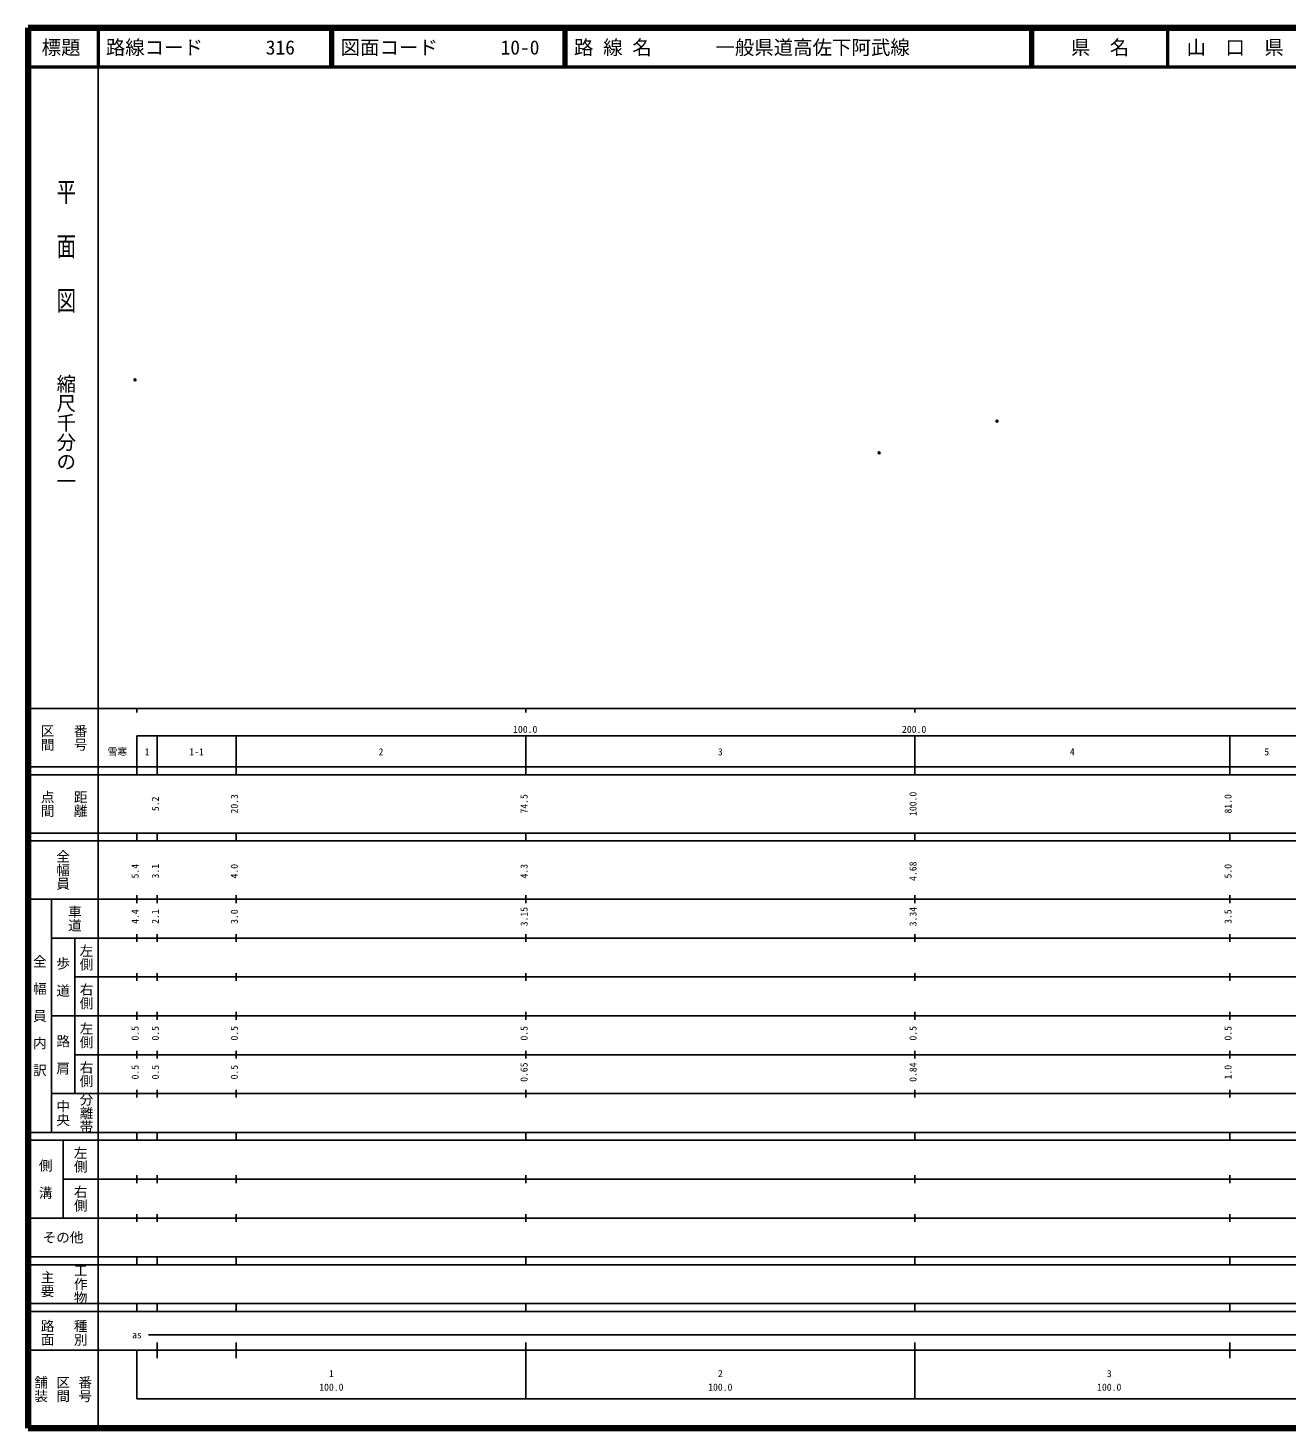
# Model space of a CAD drawing. Units: millimetres on the paper. Extents: x 40 to 680, y 20 to 380.
# Drawn here: x 40 to 363.7, y 20 to 380 of the extents above; entities that cross this region are included whole.
import ezdxf
from ezdxf.enums import TextEntityAlignment as Align

# ---------------------------------------------------------------- set-up
doc = ezdxf.new("R2010")
doc.units = ezdxf.units.MM
doc.header["$PDMODE"] = 32
doc.header["$PDSIZE"] = 0.5
doc.layers.add('M-OTRS', color=6, linetype='Continuous')
doc.layers.add('M-TTL-TXT', color=7, linetype='Continuous')
for name, color, linetype, lineweight in [('M-TTL', 2, 'Continuous', 140), ('M-TTL-BAND', 7, 'Continuous', 25), ('M-TTL-LINE', 7, 'Continuous', 50)]:
    doc.layers.add(name, color=color, linetype=linetype, lineweight=lineweight)
doc.styles.add('@ＭＳ ゴシック', font='')
doc.styles.add('ＭＳ ゴシック', font='')
doc.styles.get('@ＭＳ ゴシック').set_extended_font_data('@MS Gothic')
doc.styles.get('ＭＳ ゴシック').set_extended_font_data('MS Gothic')

msp = doc.modelspace()

# ---------------------------------------------------------------- linework, layer by layer
at = {"layer": 'M-OTRS'}
for p in [(67.506, 289.548), (289.152, 278.905), (258.831, 270.767)]:
    msp.add_point(p, dxfattribs=at)
at = {"layer": 'M-TTL'}
for p, q in [((40, 380), (40, 20)), ((680, 380), (40, 380)), ((40, 20), (680, 20))]:
    msp.add_line(p, q, dxfattribs=at)
at = {"layer": 'M-TTL-BAND'}
for p, q in [((58, 370), (58, 20)), ((40, 205), (579, 205)), ((68, 205), (68, 204)), ((168, 205), (168, 204)), ((268, 205), (268, 204)), ((68, 198), (579, 198)), ((68, 198), (68, 188)), ((73.2, 188), (73.2, 198)), ((93.5, 188), (93.5, 198)), ((168, 188), (168, 198)), ((268, 188), (268, 198)), ((349, 188), (349, 198)), ((40, 190), (579, 190)), ((40, 188), (579, 188)), ((40, 173), (579, 173)), ((68, 171), (68, 173)), ((73.2, 171), (73.2, 173)), ((93.5, 171), (93.5, 173)), ((168, 171), (168, 173)), ((268, 171), (268, 173)), ((349, 171), (349, 173)), ((40, 171), (579, 171)), ((40, 156), (579, 156)), ((46, 96), (46, 156)), ((68, 155), (68, 157)), ((73.2, 155), (73.2, 157)), ((93.5, 155), (93.5, 157)), ((168, 155), (168, 157)), ((268, 155), (268, 157)), ((349, 155), (349, 157)), ((46, 146), (579, 146)), ((52, 146), (52, 106)), ((68, 145), (68, 147)), ((73.2, 145), (73.2, 147)), ((93.5, 145), (93.5, 147)), ((168, 145), (168, 147)), ((268, 145), (268, 147)), ((349, 145), (349, 147)), ((68, 135), (68, 137)), ((73.2, 135), (73.2, 137)), ((93.5, 135), (93.5, 137)), ((168, 135), (168, 137)), ((268, 135), (268, 137)), ((349, 135), (349, 137)), ((52, 136), (579, 136)), ((46, 126), (579, 126)), ((68, 125), (68, 127)), ((73.2, 125), (73.2, 127)), ((93.5, 125), (93.5, 127)), ((168, 125), (168, 127)), ((268, 125), (268, 127)), ((349, 125), (349, 127)), ((52, 116), (579, 116)), ((68, 115), (68, 117)), ((73.2, 115), (73.2, 117)), ((93.5, 115), (93.5, 117)), ((168, 115), (168, 117)), ((268, 115), (268, 117)), ((349, 115), (349, 117)), ((46, 106), (579, 106)), ((68, 105), (68, 107)), ((73.2, 105), (73.2, 107)), ((93.5, 105), (93.5, 107)), ((168, 105), (168, 107)), ((268, 105), (268, 107)), ((349, 105), (349, 107)), ((40, 96), (579, 96)), ((40, 94), (579, 94)), ((49, 94), (49, 74)), ((68, 94), (68, 96)), ((73.2, 94), (73.2, 96)), ((93.5, 94), (93.5, 96)), ((168, 94), (168, 96)), ((268, 94), (268, 96)), ((349, 94), (349, 96)), ((49, 84), (579, 84)), ((68, 83), (68, 85)), ((73.2, 83), (73.2, 85)), ((93.5, 83), (93.5, 85)), ((168, 83), (168, 85)), ((268, 83), (268, 85)), ((349, 83), (349, 85)), ((40, 74), (579, 74)), ((68, 73), (68, 75)), ((73.2, 73), (73.2, 75)), ((93.5, 73), (93.5, 75)), ((168, 73), (168, 75)), ((268, 73), (268, 75)), ((349, 73), (349, 75)), ((40, 64), (579, 64)), ((40, 62), (579, 62)), ((68, 62), (68, 64)), ((73.2, 62), (73.2, 64)), ((93.5, 62), (93.5, 64)), ((168, 62), (168, 64)), ((268, 62), (268, 64)), ((349, 62), (349, 64)), ((40, 52), (579, 52)), ((68, 50), (68, 52)), ((73.2, 50), (73.2, 52)), ((93.5, 50), (93.5, 52)), ((168, 50), (168, 52)), ((268, 50), (268, 52)), ((349, 50), (349, 52)), ((40, 50), (579, 50)), ((71, 44), (565, 44)), ((40, 40), (579, 40)), ((68, 40), (68, 27.5)), ((73.2, 38), (73.2, 42)), ((93.5, 38), (93.5, 42)), ((168, 27.5), (168, 42)), ((268, 27.5), (268, 42)), ((349, 38), (349, 42)), ((68, 27.5), (579, 27.5))]:
    msp.add_line(p, q, dxfattribs=at)
at = {"layer": 'M-TTL-LINE'}
for p, q in [((58, 380), (58, 370)), ((117.75, 380), (117.75, 370)), ((118.25, 380), (118.25, 370)), ((177.75, 380), (177.75, 370)), ((178.25, 380), (178.25, 370)), ((297.75, 380), (297.75, 370)), ((298.25, 380), (298.25, 370)), ((333, 380), (333, 370)), ((40, 370), (680, 370))]:
    msp.add_line(p, q, dxfattribs=at)

# ---------------------------------------------------------------- texts
at = {"layer": 'M-TTL-BAND', "style": '@ＭＳ ゴシック', "width": 1.4}
msp.add_text('平  面  図', height=3.666, rotation=270, dxfattribs=at).set_placement((49.777, 306.475), align=Align.MIDDLE_RIGHT)
at = {"layer": 'M-TTL-BAND', "style": '@ＭＳ ゴシック'}
msp.add_text('縮尺千分の一', height=3.666, rotation=270, dxfattribs=at).set_placement((49.777, 261.03), align=Align.MIDDLE_RIGHT)
for s, p in [('区間', (45, 197.5)), ('番号', (53.5, 197.5)), ('点間', (45, 180.5)), ('距離', (53.5, 180.5)), ('全幅員', (49, 163.5)), ('車道', (52, 151)), ('左側', (55, 141)), ('全\u3000幅\u3000員\u3000内\u3000訳', (43, 126)), ('歩\u3000道', (49, 136)), ('右側', (55, 131)), ('左側', (55, 121)), ('路\u3000肩', (49, 116)), ('右側', (55, 111)), ('分離帯', (55, 101)), ('中央', (49, 101)), ('左側', (53.5, 89)), ('側\u3000溝', (44.5, 84)), ('右側', (53.5, 79)), ('工作物', (53.5, 57)), ('主要', (45, 57)), ('路面', (45, 44.5)), ('種別', (53.5, 44.5)), ('舗装', (43.333, 30)), ('区間', (49, 30)), ('番号', (54.667, 30))]:
    msp.add_text(s, height=2.566, rotation=270, dxfattribs=at).set_placement(p, align=Align.MIDDLE_CENTER)
at = {"layer": 'M-TTL-BAND', "style": 'ＭＳ ゴシック'}
for s, p in [('100.0', (167.844, 198.195)), ('200.0', (267.844, 198.195)), ('雪寒', (62.998, 192.405)), ('1', (70.6, 192.405)), ('1-1', (83.35, 192.405)), ('2', (130.75, 192.405)), ('3', (218, 192.405)), ('4', (308.5, 192.405)), ('5', (358.5, 192.405)), ('as', (68, 42.5)), ('1', (118, 32.523)), ('2', (218, 32.523)), ('3', (318, 32.523)), ('100.0', (118, 29.033)), ('100.0', (218, 29.033)), ('100.0', (318, 29.033))]:
    msp.add_text(s, height=1.833, dxfattribs=at).set_placement(p, align=Align.BOTTOM_CENTER)
for s, p in [('5.2', (74.2, 180.5)), ('20.3', (94.5, 180.5)), ('74.5', (169, 180.5)), ('100.0', (269, 180.5)), ('81.0', (350, 180.5)), ('5.4', (69, 163.174)), ('3.1', (74.2, 163.174)), ('4.0', (94.5, 163.174)), ('4.3', (169, 163.174)), ('4.68', (269, 163.174)), ('5.0', (350, 163.174)), ('4.4', (69, 151.5)), ('2.1', (74.2, 151.5)), ('3.0', (94.5, 151.5)), ('3.15', (169, 151.5)), ('3.34', (269, 151.5)), ('3.5', (350, 151.5)), ('0.5', (69, 121.5)), ('0.5', (74.2, 121.5)), ('0.5', (94.5, 121.5)), ('0.5', (169, 121.5)), ('0.5', (269, 121.5)), ('0.5', (350, 121.5)), ('0.5', (69, 111.5)), ('0.5', (74.2, 111.5)), ('0.5', (94.5, 111.5)), ('0.65', (169, 111.5)), ('0.84', (269, 111.5)), ('1.0', (350, 111.5))]:
    msp.add_text(s, height=1.833, rotation=90, dxfattribs=at).set_placement(p, align=Align.BOTTOM_CENTER)
msp.add_text('その他', height=2.566, dxfattribs=at).set_placement((49, 69), align=Align.MIDDLE_CENTER)
at = {"layer": 'M-TTL-TXT', "style": 'ＭＳ ゴシック'}
for s, p in [('標題', (48.5, 375)), ('県\u3000名', (315.625, 375)), ('山\u3000口\u3000県', (350.375, 375))]:
    msp.add_text(s, height=3.666, dxfattribs=at).set_placement(p, align=Align.MIDDLE_CENTER)
for s, p in [('路線コード', (60, 375)), ('316', (101.142, 375)), ('図面コード', (120.38, 375)), ('10-0', (161.521, 375)), ('路 線 名', (180.38, 375)), ('一般県道高佐下阿武線', (216.734, 375))]:
    msp.add_text(s, height=3.666, dxfattribs=at).set_placement(p, align=Align.MIDDLE_LEFT)

doc.saveas('drawing.dxf')
